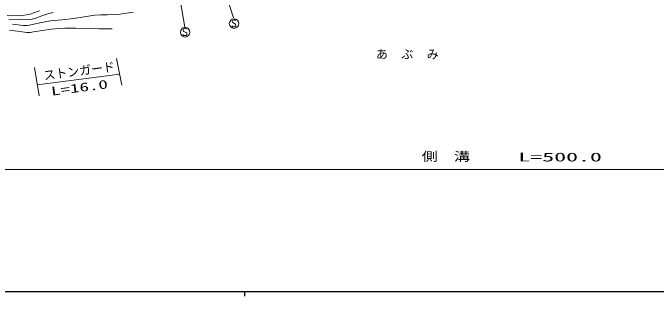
# Model space of a CAD drawing. Units: millimetres, scale not verified. Extents: x 60373 to 700373, y 4510 to 364510.
# Drawn here: x 239921 to 374492, y 188510 to 247715 of the extents above; entities that cross this region are included whole.
import ezdxf
from ezdxf.enums import TextEntityAlignment as Align

# ---------------------------------------------------------------- set-up
doc = ezdxf.new("R2010")
doc.units = ezdxf.units.MM
doc.header["$LTSCALE"] = 1000
for name, color, linetype, lineweight in [('M-TTL-BAND', 7, 'Continuous', 25), ('S-BGD', 1, 'Continuous', 13), ('S-BGD-HTXT', 6, 'Continuous', 13)]:
    doc.layers.add(name, color=color, linetype=linetype, lineweight=lineweight)
doc.styles.add('ＭＳ ゴシック', font='')
doc.styles.get('ＭＳ ゴシック').set_extended_font_data('MS Gothic')

# ---------------------------------------------------------------- blocks, each defined once
blk = doc.blocks.new('BUHIN114')
at = {"layer": 'S-BGD'}
blk.add_lwpolyline([(310, 645), (255, 705), (180, 740), (75, 760), (-80, 760), (-210, 725), (-320, 650), (-385, 540), (-390, 425), (-385, 350), (-345, 250), (-275, 195), (270, -120), (330, -210), (370, -335), (360, -455), (325, -550), (255, -640), (100, -685), (-130, -685), (-230, -670), (-325, -625), (-405, -550), (-475, -435)], dxfattribs=at)
blk.add_circle((0, 0), 995, dxfattribs=at)

msp = doc.modelspace()

# ---------------------------------------------------------------- linework, layer by layer
at = {"layer": 'M-TTL-BAND'}
for p, q in [((60373, 189510), (599373, 189510)), ((288373, 189510), (288373, 188510))]:
    msp.add_line(p, q, dxfattribs=at)
at = {"layer": 'S-BGD'}
for p, q in [((280420, 264488), (286076, 246680)), ((273048, 261678), (275895, 244709))]:
    msp.add_line(p, q, dxfattribs=at)
for points in [[(238744, 247143), (241005, 247125), (241879, 247184), (242757, 247304), (243528, 247468), (244284, 247691), (245480, 248152)], [(239074, 246397), (243398, 246269), (243970, 246366), (244543, 246524), (245992, 247073), (247467, 247567), (248384, 247762)], [(239864, 245335), (240970, 245189), (242072, 245105), (242743, 245111), (243422, 245178), (245593, 245644), (247789, 246054), (250245, 246279), (252698, 246566), (254862, 246918), (257041, 247212), (258355, 247302), (259676, 247332), (261016, 247361), (262350, 247450), (263713, 247635), (265071, 247879)], [(239222, 244077), (240864, 243865), (241856, 243720), (242856, 243634), (243548, 243646), (244249, 243720), (246105, 244056), (247969, 244333), (249373, 244455), (250788, 244517), (253045, 244526), (255314, 244473), (257994, 244414), (260674, 244394)]]:
    msp.add_lwpolyline(points, dxfattribs=at)
at = {"layer": 'S-BGD-HTXT'}
for p, q in [((261615, 238156), (262747, 232601)), ((244414, 236274), (245415, 230361)), ((245023, 232673), (262278, 234903)), ((99918, 215004), (575305, 215004))]:
    msp.add_line(p, q, dxfattribs=at)

# ---------------------------------------------------------------- block references
for p in [(286198, 245476), (275962, 243660)]:
    msp.add_blockref('BUHIN114', p)

# ---------------------------------------------------------------- texts
at = {"layer": 'S-BGD', "insert": (315882, 237986), "char_height": 1833, "attachment_point": 7, "style": 'ＭＳ ゴシック'}
msp.add_mtext('\\T2.12;あぶみ', dxfattribs=at)
at = {"layer": 'S-BGD-HTXT', "style": 'ＭＳ ゴシック'}
msp.add_text('ストンガード', height=1833, rotation=7.4, dxfattribs=at).set_placement((246548, 233139), align=Align.BOTTOM_LEFT)
at = {"layer": 'S-BGD-HTXT', "style": 'ＭＳ ゴシック', "width": 1.6}
msp.add_text('L=16.0', height=1833, rotation=7.5, dxfattribs=at).set_placement((248103, 229857), align=Align.BOTTOM_LEFT)
at = {"layer": 'S-BGD-HTXT', "style": 'ＭＳ ゴシック'}
for s, width, p in [('側  溝', 1.35, (325452, 216227)), ('L=500.0', 2, (345682, 216111))]:
    msp.add_text(s, height=1833, dxfattribs=dict(at, width=width)).set_placement(p, align=Align.BOTTOM_LEFT)

doc.saveas('drawing.dxf')
